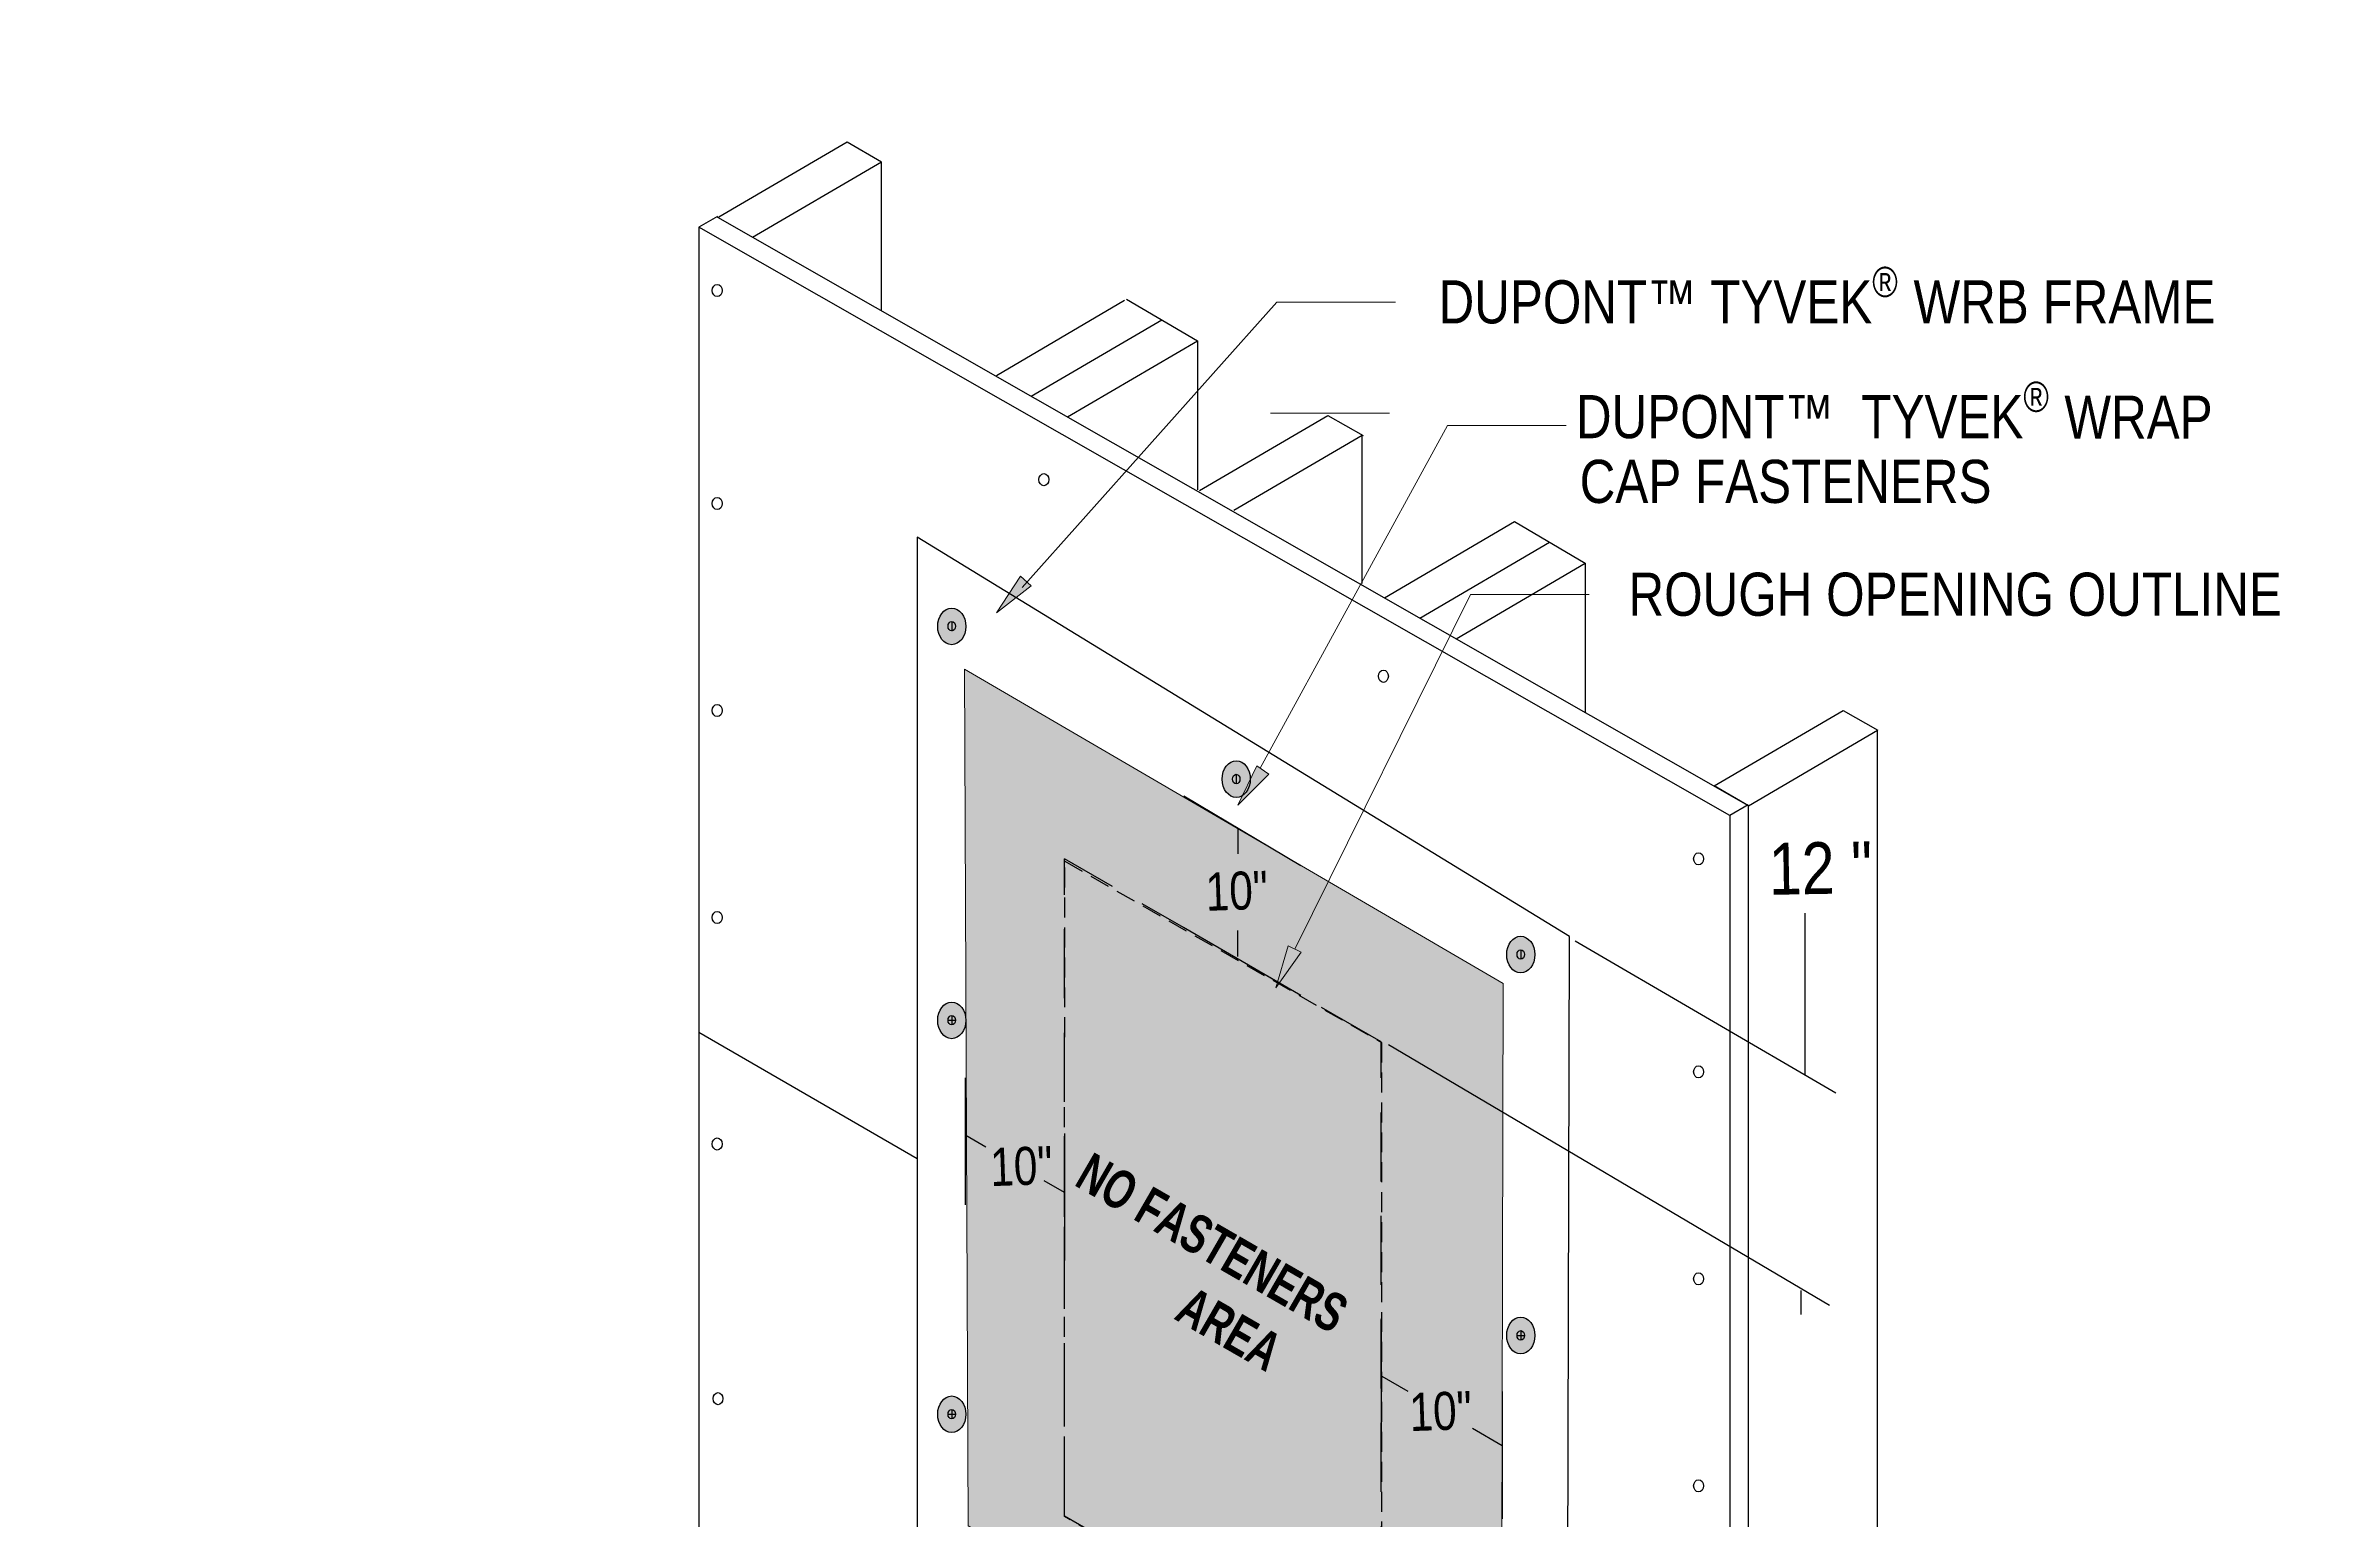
# Model space of a CAD drawing. Extents: x -1392 to 5791, y -3809 to 1722.
# Drawn here: x 556 to 1147, y 220 to 605 of the extents above; entities that cross this region are included whole.
import ezdxf

# ---------------------------------------------------------------- set-up
doc = ezdxf.new("R2010")
doc.units = 0
doc.header["$MEASUREMENT"] = 0
for name, pattern in [('AI-Linetype-20', [27, 18, -9]), ('AI-Linetype-21', [27, 18, -9]), ('AI-Linetype-22', [27, 18, -9]), ('AI-Linetype-23', [27, 18, -9]), ('AI-Linetype-3', [86.381111, 43.190556, -8.638111, 8.638111, -8.638111, 8.638111, -8.638111]), ('AI-Linetype-30', [7.8125, 5.208333, -2.604167])]:
    doc.linetypes.add(name, pattern=pattern)
for name, color, linetype, lineweight in [('.ATI-TEXT', 7, 'Continuous', 0), ('G-ANNO-TTLB', 7, 'Continuous', 0), ('No fasteners', 7, 'Continuous', 0), ('TYVEK', 7, 'Continuous', 0), ('WALL SCRATCH', 7, 'Continuous', 0)]:
    doc.layers.add(name, color=color, linetype=linetype, lineweight=lineweight)

# ---------------------------------------------------------------- blocks, each defined once
blk = doc.blocks.new('Block_52')
at = {"layer": '.ATI-TEXT', "char_height": 0.2, "attachment_point": 7}
for s, insert in [('\\C18;\\c0;\\FArial Narrow|b0|i0|c1;\\H7.874999;\\W1.000000;®', (1071.75, 508.98)), ('\\C18;\\c0;\\FArial Narrow|b0|i0|c1;\\H11.249999;\\W1.000000;DUPONT™  TYVEK', (955.06, 502.05)), ('\\C18;\\c0;\\FArial Narrow|b0|i0|c1;\\H11.250226;\\W1.000000; WRAP', (1078.87, 502.05)), ('\\C18;\\c0;\\FArial Narrow|b0|i0|c1;\\H11.250226;\\W1.000000;CAP FASTENERS', (956.05, 485.16))]:
    blk.add_mtext(s, dxfattribs=dict(at, insert=insert))
blk = doc.blocks.new('Block_54')
at = {"layer": '.ATI-TEXT', "char_height": 0.2, "attachment_point": 7}
for s, insert in [('\\C18;\\c0;\\FArial Narrow|b0|i0|c1;\\H11.249999;\\W1.000000;DUPONT™ TYVEK   WRB FRAME', (919.25, 532)), ('\\C18;\\c0;\\FArial Narrow|b0|i0|c1;\\H7.874999;\\W1.000000;®', (1032.35, 538.94))]:
    blk.add_mtext(s, dxfattribs=dict(at, insert=insert))
blk = doc.blocks.new('Block_262')
at = {"layer": 'WALL SCRATCH', "true_color": 0x003b71, "transparency": 33554687}
h = blk.add_hatch(color=156, dxfattribs=at)
h.dxf.hatch_style = 2
edge = h.paths.add_edge_path()
edge.add_ellipse((792.3, 350.34), major_axis=(0, 4.78), ratio=0.766948, start_angle=0, end_angle=360)
at = {"layer": 'WALL SCRATCH', "color": 18, "lineweight": 25, "true_color": 0x080808}
for p, q in [((791.32, 350.37), (793.27, 350.37)), ((792.3, 351.61), (792.3, 349.14))]:
    blk.add_line(p, q, dxfattribs=at)
at = {"layer": 'WALL SCRATCH', "color": 8, "lineweight": 25, "true_color": 0x808080}
blk.add_lwpolyline([(791.78, 354.76)], dxfattribs=at)
at = {"layer": 'WALL SCRATCH', "color": 18, "lineweight": 25, "true_color": 0x000000}
blk.add_ellipse((792.3, 350.34), major_axis=(0, 4.78), ratio=0.766948, dxfattribs=at)
at = {"layer": 'WALL SCRATCH', "color": 18, "lineweight": 25, "true_color": 0x080808}
blk.add_ellipse((792.3, 350.37), major_axis=(0, 1.23), ratio=0.788846, dxfattribs=at)
blk = doc.blocks.new('Block_263')
at = {"layer": 'WALL SCRATCH', "true_color": 0x003b71, "transparency": 33554687}
h = blk.add_hatch(color=156, dxfattribs=at)
h.dxf.hatch_style = 2
edge = h.paths.add_edge_path()
edge.add_ellipse((792.3, 453.12), major_axis=(0, 4.78), ratio=0.766948, start_angle=0, end_angle=360)
at = {"layer": 'WALL SCRATCH', "color": 18, "lineweight": 25, "true_color": 0x080808}
blk.add_line((792.3, 454.38), (792.3, 451.91), dxfattribs=at)
at = {"layer": 'WALL SCRATCH', "color": 18, "lineweight": 25, "true_color": 0x000000}
blk.add_ellipse((792.3, 453.12), major_axis=(0, 4.78), ratio=0.766948, dxfattribs=at)
at = {"layer": 'WALL SCRATCH', "color": 18, "lineweight": 25, "true_color": 0x080808}
blk.add_ellipse((792.3, 453.15), major_axis=(0, 1.23), ratio=0.788846, dxfattribs=at)
blk = doc.blocks.new('Block_264')
at = {"layer": 'WALL SCRATCH', "true_color": 0x003b71, "transparency": 33554687}
h = blk.add_hatch(color=156, dxfattribs=at)
h.dxf.hatch_style = 2
edge = h.paths.add_edge_path()
edge.add_ellipse((792.3, 247.57), major_axis=(0, 4.78), ratio=0.766948, start_angle=0, end_angle=360)
at = {"layer": 'WALL SCRATCH', "color": 18, "lineweight": 25, "true_color": 0x080808}
for p, q in [((792.3, 248.83), (792.3, 246.36)), ((791.32, 247.6), (793.27, 247.6))]:
    blk.add_line(p, q, dxfattribs=at)
at = {"layer": 'WALL SCRATCH', "color": 8, "lineweight": 25, "true_color": 0x808080}
blk.add_lwpolyline([(791.78, 242.46)], dxfattribs=at)
at = {"layer": 'WALL SCRATCH', "color": 18, "lineweight": 25, "true_color": 0x000000}
blk.add_ellipse((792.3, 247.57), major_axis=(0, 4.78), ratio=0.766948, dxfattribs=at)
at = {"layer": 'WALL SCRATCH', "color": 18, "lineweight": 25, "true_color": 0x080808}
blk.add_ellipse((792.3, 247.6), major_axis=(0, 1.23), ratio=0.788846, dxfattribs=at)
blk = doc.blocks.new('Block_261')
at = {"layer": 'WALL SCRATCH'}
for name in ['Block_263', 'Block_262', 'Block_264']:
    blk.add_blockref(name, (0, 0), dxfattribs=at)
blk = doc.blocks.new('Block_266')
at = {"layer": 'WALL SCRATCH', "true_color": 0x003b71, "transparency": 33554687}
h = blk.add_hatch(color=156, dxfattribs=at)
h.dxf.hatch_style = 2
edge = h.paths.add_edge_path()
edge.add_ellipse((940.68, 268.13), major_axis=(0, 4.78), ratio=0.766948, start_angle=0, end_angle=360)
at = {"layer": 'WALL SCRATCH', "color": 18, "lineweight": 25, "true_color": 0x080808}
for p, q in [((939.7, 268.16), (941.65, 268.16)), ((940.68, 269.4), (940.68, 266.93))]:
    blk.add_line(p, q, dxfattribs=at)
at = {"layer": 'WALL SCRATCH', "color": 8, "lineweight": 25, "true_color": 0x808080}
blk.add_lwpolyline([(940.16, 272.55)], dxfattribs=at)
at = {"layer": 'WALL SCRATCH', "color": 18, "lineweight": 25, "true_color": 0x000000}
blk.add_ellipse((940.68, 268.13), major_axis=(0, 4.78), ratio=0.766948, dxfattribs=at)
at = {"layer": 'WALL SCRATCH', "color": 18, "lineweight": 25, "true_color": 0x080808}
blk.add_ellipse((940.68, 268.16), major_axis=(0, 1.23), ratio=0.788846, dxfattribs=at)
blk = doc.blocks.new('Block_267')
at = {"layer": 'WALL SCRATCH', "true_color": 0x003b71, "transparency": 33554687}
h = blk.add_hatch(color=156, dxfattribs=at)
h.dxf.hatch_style = 2
edge = h.paths.add_edge_path()
edge.add_ellipse((940.68, 367.5), major_axis=(0, 4.78), ratio=0.766948, start_angle=0, end_angle=360)
at = {"layer": 'WALL SCRATCH', "color": 18, "lineweight": 25, "true_color": 0x080808}
blk.add_line((940.68, 368.77), (940.68, 366.3), dxfattribs=at)
at = {"layer": 'WALL SCRATCH', "color": 18, "lineweight": 25, "true_color": 0x000000}
blk.add_ellipse((940.68, 367.5), major_axis=(0, 4.78), ratio=0.766948, dxfattribs=at)
at = {"layer": 'WALL SCRATCH', "color": 18, "lineweight": 25, "true_color": 0x080808}
blk.add_ellipse((940.68, 367.53), major_axis=(0, 1.23), ratio=0.788846, dxfattribs=at)
blk = doc.blocks.new('Block_268')
at = {"layer": 'WALL SCRATCH', "true_color": 0x003b71, "transparency": 33554687}
h = blk.add_hatch(color=156, dxfattribs=at)
h.dxf.hatch_style = 2
edge = h.paths.add_edge_path()
edge.add_ellipse((940.68, 168.77), major_axis=(0, 4.78), ratio=0.766948, start_angle=0, end_angle=360)
at = {"layer": 'WALL SCRATCH', "color": 18, "lineweight": 25, "true_color": 0x080808}
for p, q in [((939.7, 168.8), (941.65, 168.8)), ((940.68, 170.03), (940.68, 167.56))]:
    blk.add_line(p, q, dxfattribs=at)
at = {"layer": 'WALL SCRATCH', "color": 8, "lineweight": 25, "true_color": 0x808080}
blk.add_lwpolyline([(940.16, 163.66)], dxfattribs=at)
at = {"layer": 'WALL SCRATCH', "color": 18, "lineweight": 25, "true_color": 0x000000}
blk.add_ellipse((940.68, 168.77), major_axis=(0, 4.78), ratio=0.766948, dxfattribs=at)
at = {"layer": 'WALL SCRATCH', "color": 18, "lineweight": 25, "true_color": 0x080808}
blk.add_ellipse((940.68, 168.8), major_axis=(0, 1.23), ratio=0.788846, dxfattribs=at)
blk = doc.blocks.new('Block_265')
at = {"layer": 'WALL SCRATCH'}
for name in ['Block_267', 'Block_266', 'Block_268']:
    blk.add_blockref(name, (0, 0), dxfattribs=at)
blk = doc.blocks.new('Block_269')
at = {"layer": 'WALL SCRATCH', "true_color": 0x003b71, "transparency": 33554687}
h = blk.add_hatch(color=156, dxfattribs=at)
h.dxf.hatch_style = 2
edge = h.paths.add_edge_path()
edge.add_ellipse((866.49, 413.27), major_axis=(0, 4.78), ratio=0.766948, start_angle=0, end_angle=360)
at = {"layer": 'WALL SCRATCH', "color": 18, "lineweight": 25, "true_color": 0x080808}
blk.add_line((866.49, 414.53), (866.49, 412.07), dxfattribs=at)
at = {"layer": 'WALL SCRATCH', "color": 18, "lineweight": 25, "true_color": 0x000000}
blk.add_ellipse((866.49, 413.27), major_axis=(0, 4.78), ratio=0.766948, dxfattribs=at)
at = {"layer": 'WALL SCRATCH', "color": 18, "lineweight": 25, "true_color": 0x080808}
blk.add_ellipse((866.49, 413.3), major_axis=(0, 1.23), ratio=0.788846, dxfattribs=at)
blk = doc.blocks.new('Block_260')
at = {"layer": 'WALL SCRATCH'}
for name in ['Block_261', 'Block_269', 'Block_265']:
    blk.add_blockref(name, (0, 0), dxfattribs=at)

msp = doc.modelspace()

# ---------------------------------------------------------------- hatches: boundary and pattern name
at = {"layer": '.ATI-TEXT', "true_color": 0x000000, "transparency": 33554687}
h = msp.add_hatch(color=18, dxfattribs=at)
h.dxf.hatch_style = 2
h.paths.add_polyline_path([(813.02, 463.67), (804.01, 456.68), (810.27, 466.22)])
h = msp.add_hatch(color=18, dxfattribs=at)
h.dxf.hatch_style = 2
h.paths.add_polyline_path([(874.96, 414.59), (866.92, 406.5), (871.9, 416.76)])
h = msp.add_hatch(color=18, dxfattribs=at)
h.dxf.hatch_style = 2
h.paths.add_polyline_path([(883.44, 368.09), (876.77, 358.84), (880.07, 369.75)])
at = {"layer": 'G-ANNO-TTLB', "true_color": 0xff00ff, "transparency": 33554687}
h = msp.add_hatch(color=6, dxfattribs=at)
edge = h.paths.add_edge_path()
edge.add_spline(control_points=[(1773.02, -796.5), (1773.02, -796.5), (-1156.5, -796.5), (-1156.5, -796.5), (-1156.5, -796.5), (-1156.5, 1660.5), (-1156.5, 1660.5), (-1156.5, 1660.5), (1773.02, 1660.5), (1773.02, 1660.5), (1773.02, 1660.5), (1773.02, -796.5), (1773.02, -796.5)], knot_values=[0, 0, 0, 0, 1, 1, 1, 2, 2, 2, 3, 3, 3, 4, 4, 4, 4], degree=3, periodic=0)
edge = h.paths.add_edge_path()
edge.add_spline(control_points=[(-1147.5, 1651.5), (-1147.5, 1651.5), (-1147.5, -787.5), (-1147.5, -787.5), (-1147.5, -787.5), (1764.02, -787.5), (1764.02, -787.5), (1764.02, -787.5), (1764.02, 1651.5), (1764.02, 1651.5), (1764.02, 1651.5), (-1147.5, 1651.5), (-1147.5, 1651.5)], knot_values=[0, 0, 0, 0, 1, 1, 1, 2, 2, 2, 3, 3, 3, 4, 4, 4, 4], degree=3, periodic=0)
edge.add_line((-1147.5, 1651.5), (-1147.5, 1651.5))
at = {"layer": 'No fasteners', "true_color": 0x000000, "transparency": 33554687}
h = msp.add_hatch(color=18, dxfattribs=at)
h.dxf.hatch_style = 2
edge = h.paths.add_edge_path()
edge.add_spline(control_points=[(936.11, 359.99), (936.11, 359.99), (795.61, 441.98), (795.61, 441.98), (795.61, 441.98), (796.56, 218.47), (796.56, 218.47), (796.56, 218.47), (935.58, 137.11), (935.58, 137.11), (935.58, 137.11), (936.11, 359.99), (936.11, 359.99)], knot_values=[0, 0, 0, 0, 1, 1, 1, 2, 2, 2, 3, 3, 3, 4, 4, 4, 4], degree=3, periodic=0)

# ---------------------------------------------------------------- linework, layer by layer
at = {"layer": '.ATI-TEXT', "color": 18, "lineweight": 0, "true_color": 0x000000}
for p, q in [((810.68, 463.29), (877.03, 537.73)), ((877.03, 537.73), (908, 537.73)), ((875.45, 508.78), (906.42, 508.78)), ((872.74, 416.17), (921.56, 505.52)), ((921.56, 505.52), (952.53, 505.52)), ((881.76, 368.92), (927.54, 461.45)), ((927.54, 461.45), (958.51, 461.45))]:
    msp.add_line(p, q, dxfattribs=at)
at = {"layer": '.ATI-TEXT'}
for points in [[(813.02, 463.67), (804.01, 456.68), (810.27, 466.22), (810.27, 466.22)], [(874.96, 414.59), (866.92, 406.5), (871.9, 416.76), (871.9, 416.76)], [(883.44, 368.09), (876.77, 358.84), (880.07, 369.75), (880.07, 369.75)]]:
    msp.add_lwpolyline(points, close=True, dxfattribs=at)
at = {"layer": 'G-ANNO-TTLB'}
for points in [[(1773.02, -796.5), (1773.02, -796.5), (-1156.5, -796.5), (-1156.5, -796.5), (-1156.5, -796.5), (-1156.5, 1660.5), (-1156.5, 1660.5), (-1156.5, 1660.5), (1773.02, 1660.5), (1773.02, 1660.5), (1773.02, 1660.5), (1773.02, -796.5), (1773.02, -796.5)], [(-1147.5, 1651.5), (-1147.5, 1651.5), (-1147.5, -787.5), (-1147.5, -787.5), (-1147.5, -787.5), (1764.02, -787.5), (1764.02, -787.5), (1764.02, -787.5), (1764.02, 1651.5), (1764.02, 1651.5), (1764.02, 1651.5), (-1147.5, 1651.5), (-1147.5, 1651.5)]]:
    msp.add_open_spline(points, degree=3, knots=[0, 0, 0, 0, 1, 1, 1, 2, 2, 2, 3, 3, 3, 4, 4, 4, 4], dxfattribs=at)
at = {"layer": 'No fasteners', "color": 252, "linetype": 'AI-Linetype-3', "lineweight": 25, "true_color": 0x848484}
msp.add_lwpolyline([(821.79, 392.35)], dxfattribs=at)
at = {"layer": 'No fasteners'}
msp.add_open_spline([(936.11, 359.99), (936.11, 359.99), (795.61, 441.98), (795.61, 441.98), (795.61, 441.98), (796.56, 218.47), (796.56, 218.47), (796.56, 218.47), (935.58, 137.11), (935.58, 137.11), (935.58, 137.11), (936.11, 359.99), (936.11, 359.99)], degree=3, knots=[0, 0, 0, 0, 1, 1, 1, 2, 2, 2, 3, 3, 3, 4, 4, 4, 4], dxfattribs=at)
at = {"layer": 'TYVEK', "color": 1, "lineweight": 25, "true_color": 0xff0000}
for p, q in [((883.32, 390.62), (852.78, 408.83)), ((866.92, 400.51), (866.92, 393.76)), ((1014.78, 378.26), (1014.78, 336.21)), ((883.36, 356.79), (852.74, 374.59)), ((866.85, 373.75), (866.85, 367)), ((954.87, 371.12), (1022.87, 331.46)), ((906.23, 344.03), (1021.19, 276.07)), ((795.8, 335.34), (795.8, 302.19)), ((801.22, 317.25), (795.99, 320.27)), ((821.74, 320.81), (821.74, 287.66)), ((821.66, 305.42), (816.44, 308.45)), ((1013.68, 279.83), (1013.68, 273.58)), ((904.31, 272.52), (904.31, 239.37)), ((911.34, 253.5), (904.5, 257.46)), ((935.81, 253.5), (935.81, 220.34)), ((935.81, 239.37), (928.09, 243.83))]:
    msp.add_line(p, q, dxfattribs=at)
at = {"layer": 'TYVEK', "color": 252, "linetype": 'AI-Linetype-20', "lineweight": 25, "true_color": 0x848484}
msp.add_line((904.31, 344.7), (821.73, 392.48), dxfattribs=at)
at = {"layer": 'TYVEK', "color": 252, "linetype": 'AI-Linetype-23', "lineweight": 25, "true_color": 0x848484}
msp.add_line((821.73, 221.09), (821.73, 392.48), dxfattribs=at)
at = {"layer": 'TYVEK', "color": 252, "linetype": 'AI-Linetype-21', "lineweight": 25, "true_color": 0x848484}
msp.add_line((904.31, 173.32), (904.31, 344.7), dxfattribs=at)
at = {"layer": 'TYVEK', "color": 252, "linetype": 'AI-Linetype-22', "lineweight": 25, "true_color": 0x848484}
msp.add_line((821.73, 221.09), (904.31, 173.32), dxfattribs=at)
at = {"layer": 'TYVEK', "color": 8, "lineweight": 25, "true_color": 0x808080}
for points in [[(822.3, 474.14)], [(788.39, 353.53)], [(788.39, 353.53)], [(787.67, 239.09)], [(787.67, 239.09)]]:
    msp.add_lwpolyline(points, dxfattribs=at)
at = {"layer": 'TYVEK', "color": 252, "lineweight": 25, "true_color": 0x848484}
msp.add_lwpolyline([(822.3, 470.62)], dxfattribs=at)
msp.add_lwpolyline([(822.3, 470.62)], dxfattribs=at)
at = {"layer": 'TYVEK', "color": 1, "lineweight": 25, "true_color": 0xff0000}
msp.add_lwpolyline([(795.55, 442.07)], dxfattribs=at)
at = {"layer": 'TYVEK', "color": 18, "linetype": 'AI-Linetype-30', "lineweight": 25, "true_color": 0x000000}
msp.add_lwpolyline([(821.66, 220.93), (821.78, 391.83), (904.39, 344.56), (904.39, 173.12)], close=True, dxfattribs=at)
at = {"layer": 'WALL SCRATCH', "color": 33, "lineweight": 25, "true_color": 0xcc9966}
for p, q in [((731.58, 559.96), (764.99, 579.52)), ((764.99, 579.52), (773.96, 574.34)), ((740.32, 554.65), (773.96, 574.34)), ((773.94, 535.48), (773.94, 574.22)), ((803.98, 518.61), (837.39, 538.18)), ((837.91, 538.48), (856.37, 527.63)), ((813.02, 513.16), (847.07, 533.1)), ((822.46, 507.77), (856.37, 527.63)), ((856.37, 527.62), (856.37, 488.7)), ((856.93, 488.59), (890.34, 508.16)), ((890.34, 508.16), (899.55, 502.88)), ((865.88, 483.46), (899.29, 503.02)), ((899.31, 464.29), (899.29, 503.02)), ((905.12, 460.57), (939.05, 480.44)), ((939.05, 480.44), (957.51, 469.59)), ((914.4, 455.27), (948.2, 475.06)), ((923.85, 449.88), (957.51, 469.59)), ((957.51, 469.58), (957.51, 430.66)), ((1000.11, 406.33), (1033.75, 426.02)), ((1033.73, 1.53), (1033.73, 425.89))]:
    msp.add_line(p, q, dxfattribs=at)
at = {"layer": 'WALL SCRATCH', "color": 2, "lineweight": 25, "true_color": 0xffff00}
for p, q in [((731.18, 560.06), (726.37, 557.28)), ((726.37, 557.28), (726.37, 135.04)), ((995.16, 403.8), (726.37, 557.28)), ((731.33, 559.81), (731.07, 559.96)), ((731.33, 559.81), (731.07, 559.96)), ((1000.11, 406.33), (731.32, 559.81)), ((999.97, 406.58), (995.16, 403.8)), ((995.16, 403.8), (995.16, -20.57)), ((1000.11, -18.04), (1000.11, 406.33)), ((726.37, 347.22), (783.28, 314.28))]:
    msp.add_line(p, q, dxfattribs=at)
at = {"layer": 'WALL SCRATCH', "color": 18, "lineweight": 25, "true_color": 0x000000}
for p, q in [((783.28, 476.37), (783.28, 195.52)), ((953.35, 372.22), (783.31, 476.37)), ((953.32, 372.22), (952.56, 96.45))]:
    msp.add_line(p, q, dxfattribs=at)
at = {"layer": 'WALL SCRATCH', "color": 8, "lineweight": 25, "true_color": 0x808080}
for points in [[(822.27, 474.14)], [(822.3, 474.14)], [(788.36, 353.53)], [(788.36, 353.53)], [(787.64, 239.09)], [(787.64, 239.09)], [(787.67, 239.09)], [(787.67, 239.09)]]:
    msp.add_lwpolyline(points, dxfattribs=at)
at = {"layer": 'WALL SCRATCH', "color": 252, "lineweight": 25, "true_color": 0x848484}
for points in [[(822.27, 470.62)], [(822.27, 470.62)], [(822.3, 470.62)], [(822.3, 470.62)]]:
    msp.add_lwpolyline(points, dxfattribs=at)
at = {"layer": 'WALL SCRATCH', "color": 33, "lineweight": 25, "true_color": 0xcc9966}
msp.add_lwpolyline([(1000.11, 406.33), (991.12, 411.49), (1024.76, 431.19), (1033.76, 426.03)], dxfattribs=at)
at = {"layer": 'WALL SCRATCH', "color": 18, "lineweight": 25, "true_color": 0x080808}
for points in [[(726.37, 347.23)], [(783.28, 314.28)]]:
    msp.add_lwpolyline(points, dxfattribs=at)
at = {"layer": 'WALL SCRATCH', "color": 2, "lineweight": 25, "true_color": 0xffff00}
for points in [[(726.37, 347.22)], [(783.28, 314.28)]]:
    msp.add_lwpolyline(points, dxfattribs=at)
at = {"layer": 'WALL SCRATCH', "color": 252, "lineweight": 25, "true_color": 0x848484}
for centre in [(731.14, 540.76), (816.33, 491.4), (731.14, 485.17), (904.87, 440.11), (731.14, 431.17), (987.05, 392.49), (731.14, 377.17), (987.05, 336.9), (731.14, 318.08), (987.05, 282.9), (731.35, 251.65), (987.05, 228.9)]:
    msp.add_ellipse(centre, major_axis=(0, 1.59), ratio=0.812499, dxfattribs=at)

# ---------------------------------------------------------------- block references
at = {"layer": '.ATI-TEXT'}
for name in ['Block_54', 'Block_52']:
    msp.add_blockref(name, (0, 0), dxfattribs=at)
at = {"layer": 'WALL SCRATCH'}
msp.add_blockref('Block_260', (0, 0), dxfattribs=at)

# ---------------------------------------------------------------- texts
at = {"layer": '.ATI-TEXT', "insert": (968.77, 455.72), "char_height": 0.2, "attachment_point": 7}
msp.add_mtext('\\C18;\\c0;\\FArial Narrow|b0|i0|c1;\\H11.249999;\\W1.000000;ROUGH OPENING OUTLINE', dxfattribs=at)
at = {"layer": 'TYVEK', "char_height": 0.2, "attachment_point": 7}
for s, insert, rotation in [('\\C1;\\c255;\\FArial Narrow|b0|i0|c1;\\H13.500034;\\W1.000002;12 "', (1005.46, 383.08), 0.99986), ('\\C1;\\c255;\\FArial Narrow|b0|i0|c1;\\H9.912032;\\W0.974795;10"', (858.69, 378.76), 2.02582), ('\\C1;\\c255;\\FArial Narrow|b0|i0|c1;\\H9.912032;\\W0.974795;10"', (802.5, 306.94), 2.02582), ('\\C18;\\c0;\\FArial Narrow Bold|b1|i0|c1;\\H10.055454;\\W0.866033;NO FASTENERS', (823.84, 307.36), 330.00013), ('\\C18;\\c0;\\FArial Narrow Bold|b1|i0|c1;\\H10.055454;\\W0.866033; AREA', (847.56, 273.98), 330.00013), ('\\C1;\\c255;\\FArial Narrow|b0|i0|c1;\\H9.912032;\\W0.974795;10"', (911.83, 243.03), 2.02582)]:
    msp.add_mtext(s, dxfattribs=dict(at, insert=insert, rotation=rotation))

doc.saveas('drawing.dxf')
